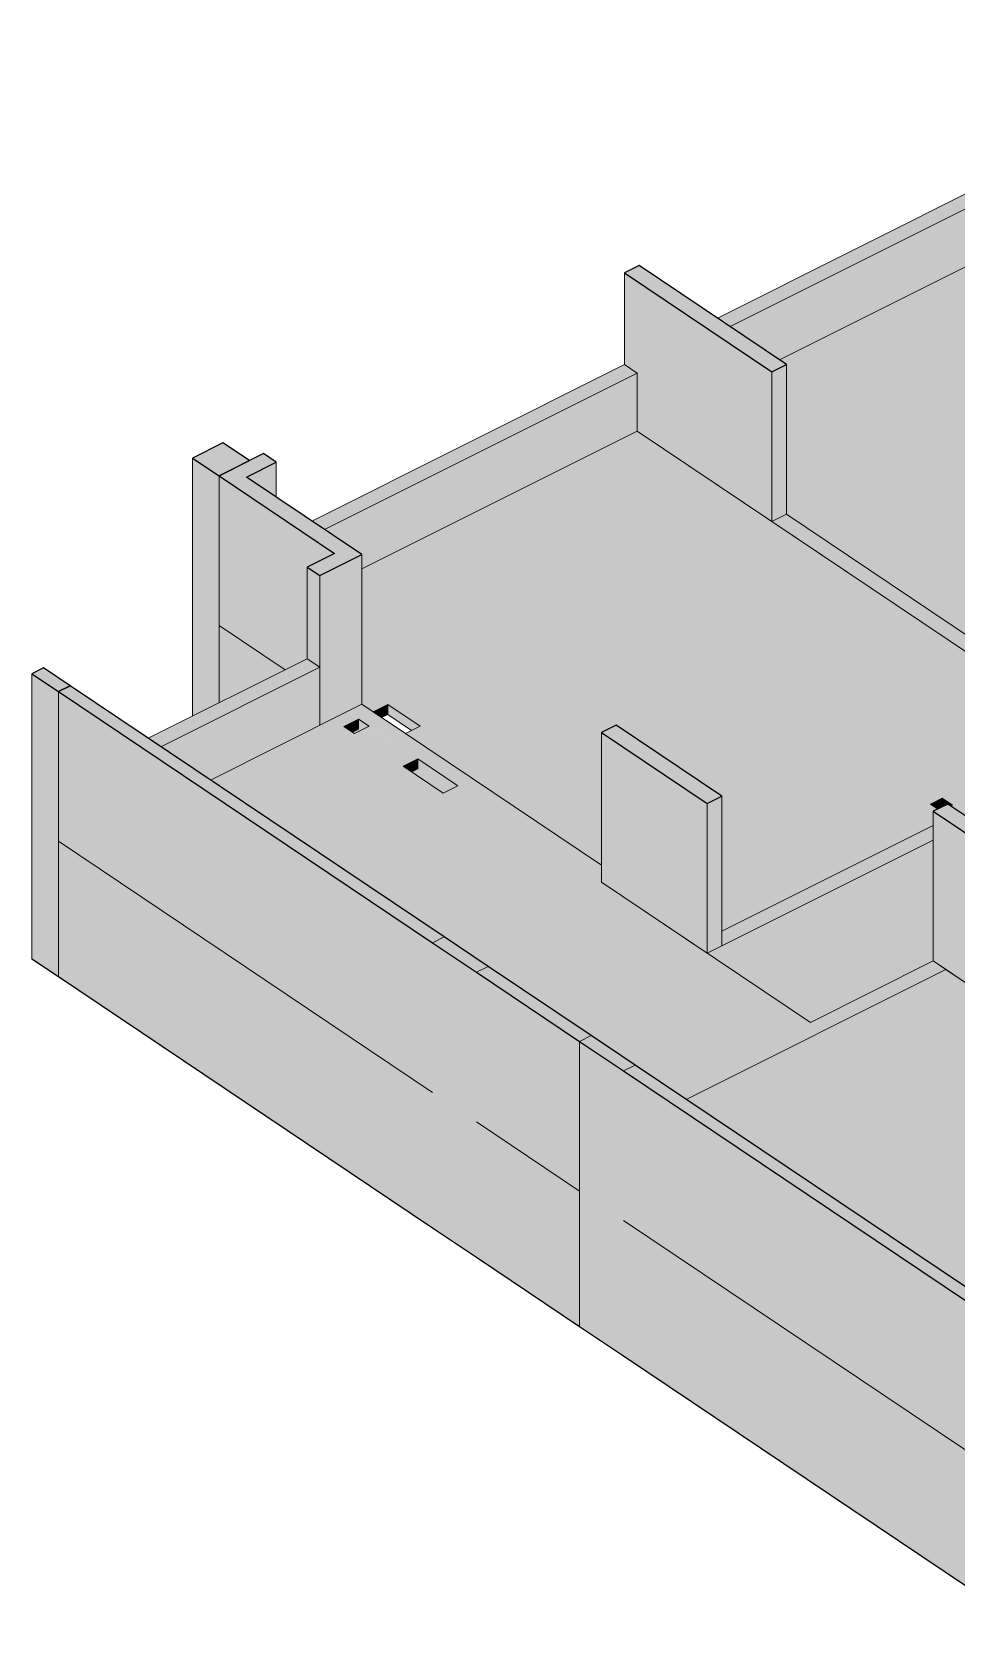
# Model space of a CAD drawing. Header units: centimetres. Extents: x -2198 to 42786, y -3196 to 88064.
# Drawn here: x 14576 to 15484, y 64377 to 65942 of the extents above; entities that cross this region are included whole.
import ezdxf

# ---------------------------------------------------------------- set-up
doc = ezdxf.new("R2010")
doc.units = ezdxf.units.CM
for name, color, linetype, lineweight in [('A-FLOR', 7, 'Continuous', 25), ('S-BEAM', 7, 'Continuous', 25), ('S-COLS', 7, 'Continuous', 25)]:
    doc.layers.add(name, color=color, linetype=linetype, lineweight=lineweight)

msp = doc.modelspace()

# ---------------------------------------------------------------- hatches: boundary and pattern name
at = {"layer": 'A-FLOR', "true_color": 0xbfbfbf}
h = msp.add_hatch(color=9, dxfattribs=at)
h.paths.add_polyline_path([(15341.26, 64968.73), (15461.98, 65029.16), (15461.98, 65147.87), (15239.96, 65036.73), (15340.13, 64969.48)], flags=0)
h.paths.add_polyline_path([(15601.85, 65099.17), (16005.42, 65301.18), (16005.42, 65419.9), (15500.55, 65167.18), (15595.48, 65103.45)], flags=0)
h.paths.add_polyline_path([(16145.29, 65371.2), (16338.84, 65468.22), (16338.84, 65603.07), (16337.62, 65602.57), (16298.23, 65629.02), (16278.97, 65619.38), (16266.01, 65628.08), (16302.68, 65646.43), (16344.82, 65618.14), (16346.17, 65618.81), (16270.34, 65669.72), (16243.85, 65656.46), (16201.24, 65685.06), (16227.73, 65698.32), (16189.98, 65723.67), (16167.27, 65712.3), (16102.24, 65755.96), (16124.95, 65767.33), (16118.74, 65771.5), (16103.6, 65763.92), (16090.53, 65772.69), (16105.67, 65780.27), (16051.13, 65816.89), (16035.99, 65809.31), (16022.61, 65818.29), (16037.74, 65825.87), (15912.61, 65909.88), (15899.89, 65903.53), (15890.26, 65909.88), (15877.25, 65903.37), (15899.89, 65888.17), (15886.33, 65881.38), (15863.7, 65896.58), (15738.44, 65833.88), (16067.83, 65612.75), (16193.32, 65675.57), (16205.74, 65667.23), (16205.74, 65520.17), (16043.99, 65439.2), (16144.02, 65372.05)], flags=0)
h.paths.add_polyline_path([(16478.71, 65538.09), (16736.2, 65667.32), (16736.2, 65785.7), (16377.41, 65606.1), (16474.31, 65541.05)], flags=0)
h.paths.add_polyline_path([(16878.34, 65738.13), (17135.83, 65867.02), (17135.83, 65883.87), (17048.91, 65942.23), (16777.04, 65806.14), (16871.81, 65742.52)], flags=0)
h = msp.add_hatch(color=9, dxfattribs=at)
h.paths.add_polyline_path([(15653.96, 65258.52), (16005.42, 65434.5), (16005.42, 65448.25), (16012.76, 65451.92), (15726.64, 65644.01), (15712.26, 65636.81), (15679.74, 65658.64), (15694.12, 65665.84), (15653.98, 65692.79), (15640.36, 65685.97), (15606.32, 65708.82), (15619.95, 65715.64), (15593.3, 65733.53), (15579.67, 65726.71), (15570.42, 65732.92), (15584.04, 65739.74), (15569.66, 65749.4), (15311.03, 65619.94), (15317.87, 65615.35), (15317.87, 65468.29), (15501.7, 65344.87), (15501.7, 65473.75), (15518.35, 65482.09), (15653.96, 65391.05), (15653.97, 65303.91), (15657.94, 65305.89), (15669.86, 65297.88), (15653.96, 65289.72), (15653.97, 65266.3), (15659.85, 65262.35), (15653.96, 65259.12)], flags=0)
h.paths.add_polyline_path([(15695.31, 65289.72), (15685.32, 65296.43), (15696.84, 65302.2), (15706.83, 65295.49), (15696.84, 65290.49)], flags=0)
h.paths.add_polyline_path([(15772.3, 65324.58), (15759.17, 65333.4), (15789.17, 65348.42), (15802.3, 65339.6), (15772.38, 65324.62)], flags=0)
h = msp.add_hatch(color=9, dxfattribs=at)
h.paths.add_polyline_path([(15254.34, 65058.49), (15461.98, 65162.42), (15461.98, 65176.22), (15466.53, 65178.5), (15459.35, 65183.32), (15470.87, 65189.08), (15480.86, 65182.38), (15479.17, 65181.53), (15488.13, 65175.52), (15624.9, 65243.98), (15598.31, 65261.83), (15583.34, 65254.33), (15546.99, 65278.73), (15561.97, 65286.22), (15501.7, 65326.7), (15501.69, 65328.03), (15171.16, 65549.92), (14900.48, 65414.43), (14900.79, 65281.29), (14911.51, 65274.09), (14925.89, 65281.29), (14957.92, 65259.79), (14943.54, 65252.59), (15136.04, 65123.35), (15136.04, 65253.56), (15150.42, 65260.76), (15254.34, 65191), (15254.34, 65059.06)], flags=0)
h.paths.add_polyline_path([(15548.12, 65218.73), (15540.42, 65223.9), (15555.74, 65231.57), (15563.44, 65226.4), (15551.31, 65220.33)], flags=0)
h.paths.add_polyline_path([(15584.95, 65231.16), (15572.13, 65239.77), (15601.79, 65254.62), (15614.61, 65246.01), (15593.9, 65235.64)], flags=0)
for points in [[(15206.76, 64901.4), (15341.26, 64968.73), (14994.92, 65201.24), (14980.54, 65194.04), (14941.17, 65220.48), (14955.55, 65227.67), (14907.43, 65259.79), (14893.21, 65252.67), (14882.93, 65259.57), (14897.23, 65266.82), (14885.79, 65274.14), (14751.61, 65206.97), (15205.73, 64902.1)], [(14919.85, 65268.49), (14925.89, 65271.72), (14925.89, 65281.29), (14911.51, 65274.09), (14915.05, 65271.72)], [(14949.58, 65255.61), (14957.8, 65259.87), (14925.89, 65281.29), (14925.89, 65271.51), (14949.43, 65255.71)], [(14891.27, 65253.97), (14897.31, 65256.99), (14897.13, 65266.68), (14882.93, 65259.57), (14889.48, 65255.17)], [(14949.51, 65214.87), (14955.55, 65217.9), (14955.55, 65227.67), (14941.17, 65220.48), (14943.54, 65218.88)], [(15466.53, 65178.5), (15470.87, 65180.67), (15470.87, 65189.08), (15459.35, 65183.32), (15464.79, 65179.67)], [(15470.87, 65180.67), (15476.51, 65183.32), (15479.17, 65181.53), (15480.86, 65182.38), (15470.87, 65189.08), (15470.87, 65182.38)]]:
    msp.add_hatch(color=9, dxfattribs=at).paths.add_polyline_path(points, flags=0)
h = msp.add_hatch(color=9, dxfattribs=at)
h.paths.add_polyline_path([(15605.71, 64610.46), (15880.65, 64748.08), (15474.4, 65020.82), (15219.18, 64893.07), (15561.03, 64663.57), (15579.57, 64672.85), (15605.71, 64655.3), (15605.71, 64635.5)], flags=0)
h.paths.add_polyline_path([(15863.94, 64739.79), (15834.76, 64759.38), (15850.65, 64767.33), (15879.51, 64747.58), (15868.66, 64742.15)], flags=0)
at = {"layer": 'S-BEAM', "true_color": 0xbfbfbf}
for points in [[(15262.36, 65652.61), (15540.33, 65791.75), (15527.91, 65800.09), (15249.95, 65660.95)], [(15311.03, 65619.94), (15540.33, 65734.72), (15540.33, 65791.75), (15262.36, 65652.61), (15303.49, 65625.01)], [(14863.87, 65453.14), (15171.16, 65606.96), (15158.75, 65615.3), (14851.45, 65461.48), (14852.03, 65461.09)], [(14900.48, 65414.43), (15171.16, 65549.92), (15171.16, 65606.96), (14863.87, 65453.14), (14900.48, 65428.56)], [(15501.7, 65328.02), (15501.69, 65344.88), (15317.87, 65468.29), (15303.49, 65461.09), (15501.69, 65328.03)], [(14702.94, 65239.65), (14859.04, 65317.79), (14846.63, 65326.13), (14690.52, 65247.98)], [(14751.61, 65206.97), (14859.04, 65260.75), (14859.04, 65317.79), (14702.94, 65239.65), (14723.23, 65226.02)], [(15136.04, 65106.5), (15136.04, 65123.35), (14900.48, 65281.49), (14886.1, 65274.3), (15125.32, 65113.7)], [(15013.11, 64871.05), (15013.11, 65018.11), (14969.99, 65047.06), (14969.99, 64899.99), (15007.02, 64875.13)], [(15219.18, 64893.07), (15474.4, 65020.82), (15461.98, 65029.16), (15206.76, 64901.4), (15213.19, 64897.09)], [(15157.57, 64774.06), (15157.57, 64921.12), (15114.39, 64950.11), (15114.39, 64803.05), (15150.34, 64778.92)], [(15013.11, 64737.67), (15013.11, 64871.05), (14969.99, 64899.99), (14969.99, 64766.61)], [(15157.57, 64640.68), (15157.57, 64774.06), (15114.39, 64803.05), (15114.39, 64669.67), (15150.11, 64645.69)]]:
    msp.add_hatch(color=9, dxfattribs=at).paths.add_polyline_path(points, flags=0)
h = msp.add_hatch(color=9, dxfattribs=at)
h.paths.add_polyline_path([(14980.54, 65194.04), (14994.92, 65201.24), (14955.55, 65227.67), (14955.55, 65217.9), (14949.51, 65214.87), (14969.82, 65201.24)], flags=0)
h.paths.add_polyline_path([(14893.21, 65252.67), (14907.59, 65259.87), (14897.31, 65266.77), (14897.31, 65256.99), (14891.27, 65253.97)], flags=0)
h = msp.add_hatch(color=9, dxfattribs=at)
h.paths.add_polyline_path([(15254.34, 65043.93), (15461.98, 65147.87), (15461.98, 65162.42), (15254.34, 65058.49), (15254.34, 65048.97)], flags=0)
h.paths.add_polyline_path([(15500.55, 65167.18), (15637.31, 65235.65), (15624.9, 65243.98), (15488.13, 65175.52), (15491.18, 65173.47)], flags=0)
at = {"layer": 'S-BEAM', "lineweight": 9, "true_color": 0x80ff00}
for points in [[(15013.11, 65018.11), (15024.46, 65023.79), (14981.34, 65052.74), (14969.99, 65047.06), (15004.64, 65023.79)], [(15157.57, 64921.12), (15168.93, 64926.81), (15125.75, 64955.79), (15114.39, 64950.11), (15155.01, 64922.85)]]:
    msp.add_hatch(color=70, dxfattribs=at).paths.add_polyline_path(points, flags=0)
at = {"layer": 'S-COLS', "lineweight": 9, "true_color": 0x8080ff}
for points in [[(15303.49, 65608.15), (15317.87, 65615.35), (15173.13, 65712.52), (15158.75, 65705.33), (15296.65, 65612.74)], [(14859.04, 65407.82), (14900.48, 65428.56), (14787.05, 65504.71), (14816.38, 65519.4), (14803.96, 65527.73), (14760.25, 65505.85), (14873.68, 65429.7), (14846.63, 65416.15), (14851.3, 65413.01)], [(14969.99, 65047.06), (14981.34, 65052.74), (14613.7, 65299.56), (14602.35, 65293.87), (14895.64, 65096.97)], [(15239.96, 65183.8), (15254.34, 65191), (15150.42, 65260.76), (15136.04, 65253.56), (15235.49, 65186.8)], [(15618.83, 65070.92), (15633.21, 65078.12), (15476.16, 65183.32), (15461.98, 65176.22), (15611.23, 65076.02)], [(15114.39, 64950.11), (15125.75, 64955.79), (15024.46, 65023.79), (15013.11, 65018.11), (15112.2, 64951.58)], [(15549.67, 64657.89), (15561.03, 64663.57), (15168.93, 64926.81), (15157.57, 64921.12), (15352.31, 64790.39)]]:
    msp.add_hatch(color=171, dxfattribs=at).paths.add_polyline_path(points, flags=0)
at = {"layer": 'S-COLS', "true_color": 0xc0c0c0}
for points in [[(15303.49, 65461.09), (15303.49, 65608.15), (15158.75, 65705.33), (15158.75, 65615.3), (15171.16, 65606.96), (15171.16, 65549.92), (15301.47, 65462.44)], [(15303.49, 65461.09), (15317.87, 65468.29), (15317.87, 65615.35), (15303.49, 65608.15), (15303.49, 65462.44)], [(14816.38, 65485.02), (14816.38, 65519.4), (14787.05, 65504.71), (14803.96, 65493.36)], [(14825.01, 65315.31), (14846.63, 65326.13), (14846.63, 65416.15), (14873.68, 65429.7), (14760.25, 65505.85), (14760.25, 65358.79), (14821.32, 65317.79)], [(14859.04, 65260.75), (14900.48, 65281.49), (14900.48, 65428.56), (14859.04, 65407.82), (14859.04, 65274.3)], [(14859.04, 65317.79), (14859.04, 65407.82), (14846.63, 65416.15), (14846.63, 65326.13), (14851.3, 65322.99)], [(14760.25, 65282.89), (14825.01, 65315.31), (14760.25, 65358.79), (14760.25, 65293.87)], [(14969.99, 64899.99), (14969.99, 65047.06), (14602.35, 65293.87), (14602.35, 65146.81), (14953.37, 64911.15)], [(15239.96, 65036.73), (15239.96, 65183.8), (15136.04, 65253.56), (15136.04, 65106.5), (15231.38, 65042.49)], [(15239.96, 65036.73), (15254.34, 65043.93), (15254.34, 65191), (15239.96, 65183.8), (15239.96, 65042.49)], [(15618.83, 64923.85), (15618.83, 65070.92), (15461.98, 65176.22), (15461.98, 65029.16), (15608.11, 64931.05)], [(14969.99, 64766.61), (14969.99, 64899.99), (14602.35, 65146.81), (14602.35, 65013.43), (14895.64, 64816.53)], [(15114.39, 64803.05), (15114.39, 64950.11), (15013.11, 65018.11), (15013.11, 64871.05), (15112.2, 64804.52)], [(15549.67, 64510.82), (15549.67, 64657.89), (15157.57, 64921.12), (15157.57, 64774.06), (15528.79, 64524.84)], [(15114.39, 64669.67), (15114.39, 64803.05), (15013.11, 64871.05), (15013.11, 64737.67), (15112.2, 64671.14)], [(15549.67, 64377.44), (15549.67, 64510.82), (15157.57, 64774.06), (15157.57, 64640.68), (15351, 64510.82)]]:
    msp.add_hatch(color=9, dxfattribs=at).paths.add_polyline_path(points, flags=0)
at = {"layer": 'S-COLS', "true_color": 0x8080ff}
for points in [[(14760.25, 65505.85), (14790.14, 65520.82), (14764, 65538.37), (14734.11, 65523.4)], [(14602.35, 65293.87), (14613.7, 65299.56), (14587.56, 65317.11), (14576.2, 65311.43), (14593.88, 65299.56)]]:
    msp.add_hatch(color=171, dxfattribs=at).paths.add_polyline_path(points, flags=0)
at = {"layer": 'S-COLS', "true_color": 0x0080ff}
for points in [[(14734.11, 65269.8), (14760.25, 65282.89), (14760.25, 65505.85), (14734.11, 65523.4), (14734.11, 65293.87)], [(14602.35, 65013.43), (14602.35, 65293.87), (14576.2, 65311.43), (14576.2, 65030.98)]]:
    msp.add_hatch(color=150, dxfattribs=at).paths.add_polyline_path(points, flags=0)

# ---------------------------------------------------------------- linework, layer by layer
at = {"layer": 'A-FLOR', "lineweight": 9}
for p, q in [((15569.66, 65749.4), (15311.03, 65619.94)), ((15171.16, 65549.92), (14900.48, 65414.43)), ((15501.7, 65328.02), (15171.16, 65549.92)), ((15317.87, 65468.29), (15501.7, 65344.87)), ((14886.1, 65274.3), (14751.61, 65206.97)), ((14900.48, 65281.49), (14911.51, 65274.09)), ((14911.51, 65274.09), (14925.89, 65281.29)), ((14925.89, 65271.51), (14919.85, 65268.49)), ((14925.89, 65281.29), (14957.92, 65259.79)), ((14925.89, 65271.51), (14925.89, 65281.29)), ((14949.43, 65255.71), (14925.89, 65271.51)), ((14882.93, 65259.57), (14897.31, 65266.77)), ((14893.21, 65252.67), (14882.93, 65259.57)), ((14897.31, 65256.99), (14891.27, 65253.97)), ((14907.59, 65259.87), (14893.21, 65252.67)), ((14897.31, 65266.77), (14897.31, 65256.99)), ((14957.92, 65259.79), (14943.54, 65252.59)), ((14943.54, 65252.59), (15136.04, 65123.35)), ((14941.17, 65220.48), (14955.55, 65227.67)), ((14980.54, 65194.04), (14941.17, 65220.48)), ((14955.55, 65227.67), (14955.55, 65217.9)), ((14955.55, 65217.9), (14949.51, 65214.87)), ((14994.92, 65201.24), (14980.54, 65194.04)), ((15459.35, 65183.32), (15470.87, 65189.08)), ((15470.87, 65189.08), (15480.86, 65182.38)), ((15470.87, 65189.08), (15470.87, 65180.67)), ((15466.53, 65178.5), (15459.35, 65183.32)), ((15480.86, 65182.38), (15479.17, 65181.53)), ((15254.34, 65058.49), (15461.98, 65162.42)), ((15461.98, 65147.87), (15239.96, 65036.73)), ((15341.26, 64968.73), (15136.04, 65106.5)), ((15474.4, 65020.82), (15219.18, 64893.07)), ((15341.26, 64968.73), (15461.98, 65029.16)), ((15880.65, 64748.08), (15474.4, 65020.82))]:
    msp.add_line(p, q, dxfattribs=at)
at = {"layer": 'S-BEAM', "lineweight": 9}
for p, q in [((15527.91, 65800.09), (15249.95, 65660.95)), ((15262.36, 65652.61), (15540.33, 65791.75)), ((15158.75, 65615.3), (14851.45, 65461.48)), ((15158.75, 65615.3), (15171.16, 65606.96)), ((14863.87, 65453.14), (15171.16, 65606.96)), ((15171.16, 65606.96), (15171.16, 65549.92)), ((15317.87, 65468.29), (15303.49, 65461.09)), ((15303.49, 65461.09), (15501.7, 65328.02)), ((15501.7, 65344.87), (15317.87, 65468.29)), ((14846.63, 65326.13), (14690.52, 65247.98)), ((14702.94, 65239.65), (14859.04, 65317.79)), ((14859.04, 65317.79), (14846.63, 65326.13)), ((14859.04, 65260.75), (14859.04, 65317.79)), ((14900.48, 65281.49), (14886.1, 65274.3)), ((14911.51, 65274.09), (14900.48, 65281.49)), ((14943.54, 65252.59), (14911.51, 65274.09)), ((14897.31, 65266.77), (14907.59, 65259.87)), ((15136.04, 65123.35), (14943.54, 65252.59)), ((14955.55, 65227.67), (14994.92, 65201.24)), ((15461.98, 65162.42), (15254.34, 65058.49)), ((15254.34, 65043.93), (15461.98, 65147.87)), ((14981.34, 65052.74), (14969.99, 65047.06)), ((15013.11, 65018.11), (15024.46, 65023.79)), ((15219.18, 64893.07), (15474.4, 65020.82)), ((15461.98, 65029.16), (15341.26, 64968.73)), ((15461.98, 65029.16), (15474.4, 65020.82)), ((15125.75, 64955.79), (15114.39, 64950.11)), ((15114.39, 64950.11), (15114.39, 64803.05)), ((15157.57, 64921.12), (15168.93, 64926.81)), ((15114.39, 64803.05), (15114.39, 64669.67))]:
    msp.add_line(p, q, dxfattribs=at)
at = {"layer": 'S-BEAM'}
for p, q in [((15024.46, 65023.79), (14981.34, 65052.74)), ((14969.99, 65047.06), (15013.11, 65018.11)), ((15168.93, 64926.81), (15125.75, 64955.79)), ((15114.39, 64950.11), (15157.57, 64921.12)), ((15013.11, 64737.67), (14969.99, 64766.61)), ((15157.57, 64640.68), (15114.39, 64669.67))]:
    msp.add_line(p, q, dxfattribs=at)
at = {"layer": 'S-COLS'}
for p, q in [((15173.13, 65712.52), (15158.75, 65705.33)), ((15317.87, 65615.35), (15173.13, 65712.52)), ((15158.75, 65705.33), (15303.49, 65608.15)), ((15303.49, 65608.15), (15317.87, 65615.35)), ((14764, 65538.37), (14734.11, 65523.4)), ((14790.14, 65520.82), (14764, 65538.37)), ((14734.11, 65523.4), (14760.25, 65505.85)), ((14803.96, 65527.73), (14760.25, 65505.85)), ((14760.25, 65505.85), (14790.14, 65520.82)), ((14787.05, 65504.71), (14816.38, 65519.4)), ((14816.38, 65519.4), (14803.96, 65527.73)), ((14760.25, 65505.85), (14873.68, 65429.7)), ((14900.48, 65428.56), (14787.05, 65504.71)), ((14873.68, 65429.7), (14846.63, 65416.15)), ((14859.04, 65407.82), (14900.48, 65428.56)), ((14846.63, 65416.15), (14859.04, 65407.82)), ((14587.56, 65317.11), (14576.2, 65311.43)), ((14613.7, 65299.56), (14587.56, 65317.11)), ((14576.2, 65311.43), (14602.35, 65293.87)), ((14613.7, 65299.56), (14602.35, 65293.87)), ((14602.35, 65293.87), (14613.7, 65299.56)), ((14981.34, 65052.74), (14613.7, 65299.56)), ((14602.35, 65293.87), (14969.99, 65047.06)), ((15150.42, 65260.76), (15136.04, 65253.56)), ((15136.04, 65253.56), (15239.96, 65183.8)), ((15254.34, 65191), (15150.42, 65260.76)), ((15239.96, 65183.8), (15254.34, 65191)), ((15476.36, 65183.42), (15461.98, 65176.22)), ((15461.98, 65176.22), (15618.83, 65070.92)), ((15633.21, 65078.12), (15476.36, 65183.42)), ((14602.35, 65013.43), (14576.2, 65030.98)), ((15013.11, 65018.11), (15114.39, 64950.11)), ((15125.75, 64955.79), (15024.46, 65023.79)), ((14969.99, 64766.61), (14602.35, 65013.43)), ((15561.03, 64663.57), (15168.93, 64926.81)), ((15157.57, 64921.12), (15549.67, 64657.89)), ((15114.39, 64669.67), (15013.11, 64737.67)), ((15549.67, 64377.44), (15157.57, 64640.68))]:
    msp.add_line(p, q, dxfattribs=at)
at = {"layer": 'S-COLS', "lineweight": 9}
for p, q in [((15158.75, 65705.33), (15158.75, 65615.3)), ((15317.87, 65615.35), (15317.87, 65468.29)), ((15303.49, 65608.15), (15303.49, 65461.09)), ((15303.49, 65461.09), (15171.16, 65549.92)), ((15303.49, 65461.09), (15171.16, 65549.92)), ((14734.11, 65523.4), (14734.11, 65269.8)), ((14816.38, 65519.4), (14816.38, 65485.02)), ((14760.25, 65505.85), (14760.25, 65358.79)), ((14760.25, 65282.89), (14760.25, 65505.85)), ((15317.87, 65468.29), (15303.49, 65461.09)), ((15317.87, 65468.29), (15303.49, 65461.09)), ((14900.48, 65428.56), (14900.48, 65281.49)), ((14846.63, 65416.15), (14846.63, 65326.13)), ((14859.04, 65260.75), (14859.04, 65407.82)), ((14825.01, 65315.31), (14760.25, 65358.79)), ((14760.25, 65358.79), (14760.25, 65282.89)), ((14825.01, 65315.31), (14760.25, 65358.79)), ((14576.2, 65311.43), (14576.2, 65030.98)), ((14602.35, 65293.87), (14602.35, 65146.81)), ((14602.35, 65013.43), (14602.35, 65293.87)), ((14900.48, 65281.49), (14859.04, 65260.75)), ((14886.1, 65274.3), (14859.04, 65260.75)), ((14900.48, 65281.49), (14886.1, 65274.3)), ((15136.04, 65253.56), (15136.04, 65106.5)), ((15254.34, 65191), (15254.34, 65043.93)), ((15239.96, 65183.8), (15239.96, 65036.73)), ((15461.98, 65176.22), (15461.98, 65029.16)), ((14969.99, 64899.99), (14602.35, 65146.81)), ((14602.35, 65146.81), (14602.35, 65013.43)), ((14969.99, 64899.99), (14602.35, 65146.81)), ((15239.96, 65036.73), (15136.04, 65106.5)), ((15239.96, 65036.73), (15136.04, 65106.5)), ((14969.99, 65047.06), (14981.34, 65052.74)), ((15254.34, 65043.93), (15239.96, 65036.73)), ((15254.34, 65043.93), (15239.96, 65036.73)), ((15024.46, 65023.79), (15013.11, 65018.11)), ((15474.4, 65020.82), (15461.98, 65029.16)), ((15618.83, 64923.85), (15461.98, 65029.16)), ((15618.83, 64923.85), (15474.4, 65020.82)), ((15114.39, 64950.11), (15125.75, 64955.79)), ((15114.39, 64950.11), (15114.39, 64803.05)), ((15168.93, 64926.81), (15157.57, 64921.12)), ((15114.39, 64803.05), (15013.11, 64871.05)), ((15114.39, 64803.05), (15013.11, 64871.05)), ((15114.39, 64803.05), (15114.39, 64669.67)), ((15549.67, 64510.82), (15157.57, 64774.06)), ((15549.67, 64510.82), (15157.57, 64774.06))]:
    msp.add_line(p, q, dxfattribs=at)

doc.saveas('drawing.dxf')
